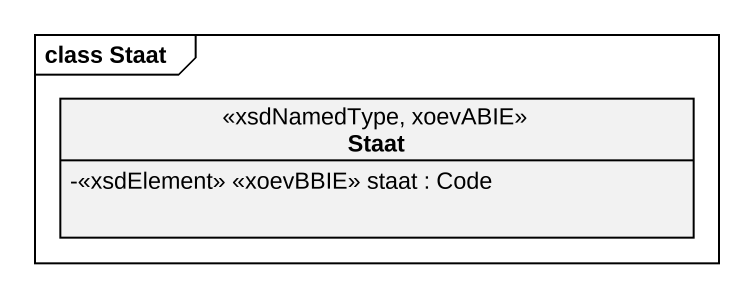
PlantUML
@startuml
mainframe class Staat
hide circle
hide empty members
skinparam classAttributeIconSize 0
class Staat <<xsdNamedType, xoevABIE>> {
  -<<xsdElement>> <<xoevBBIE>> staat : Code
}
@enduml
